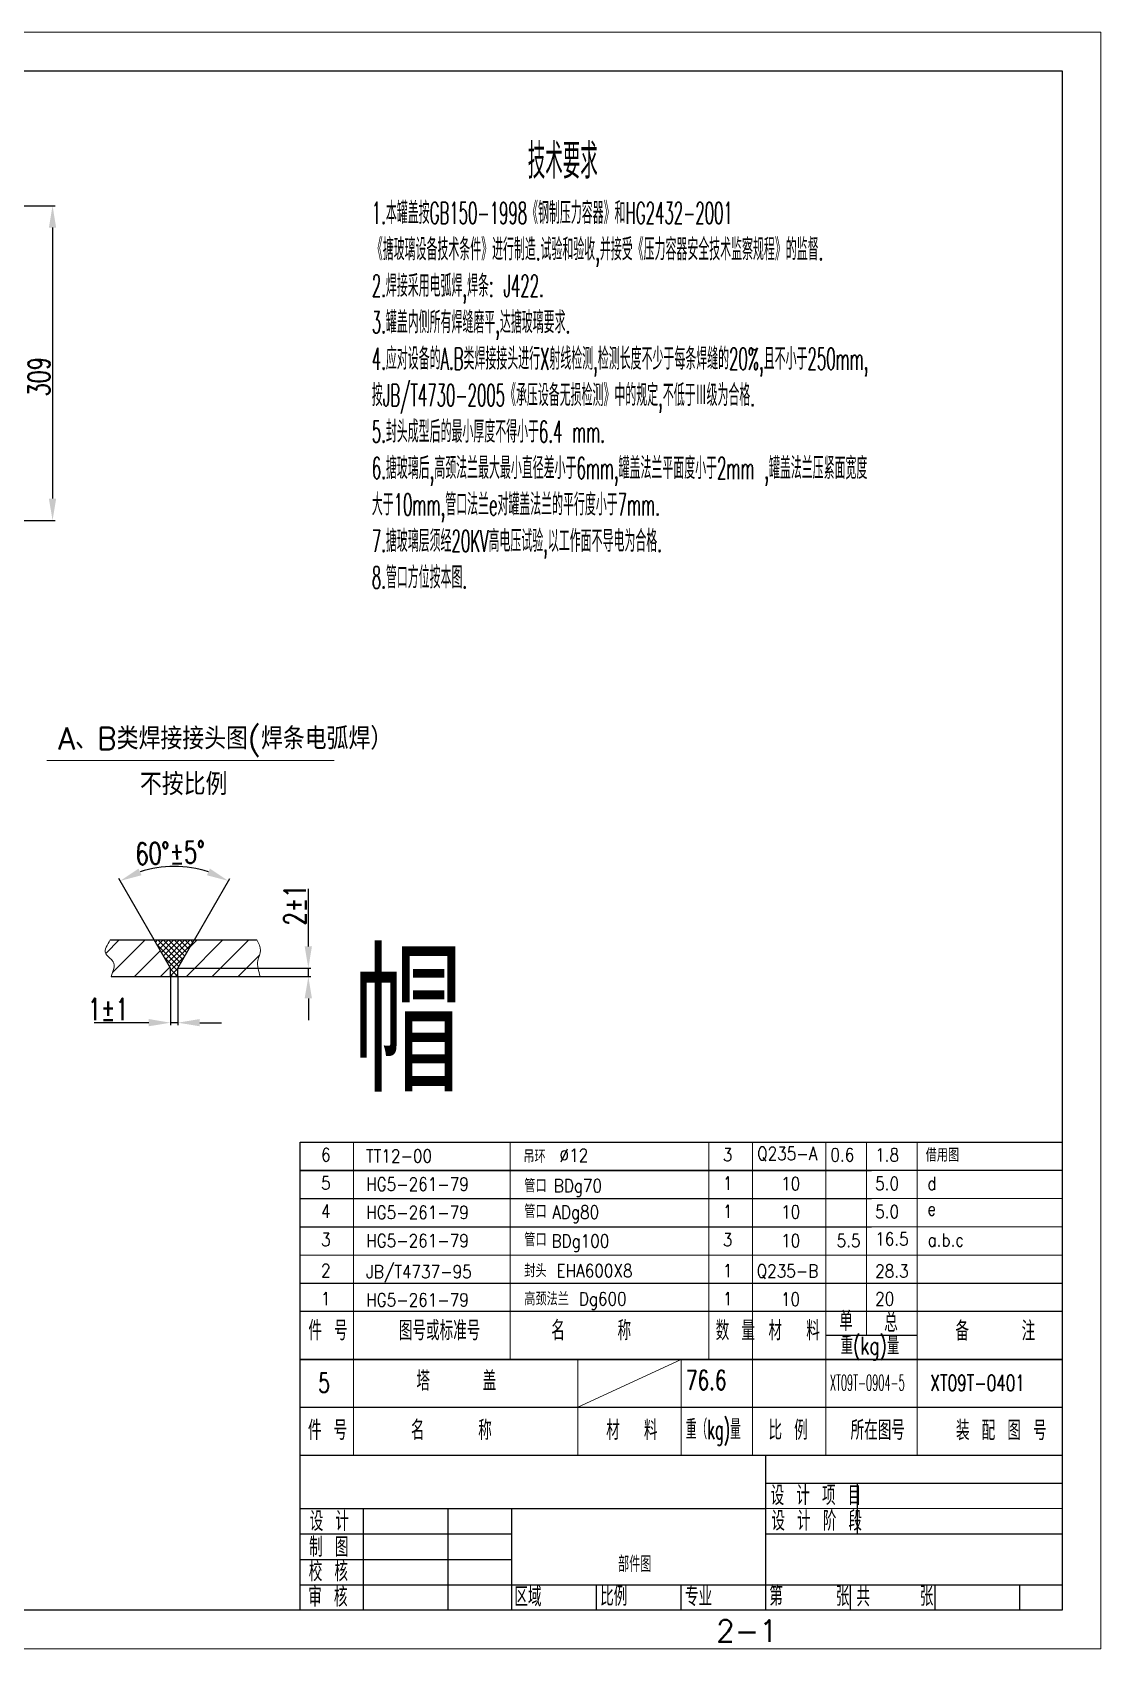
# Model space of a CAD drawing. Extents: x 11707 to 22622, y 3017 to 12806.
# Drawn here: x 16100 to 17321, y 10869 to 12717 of the extents above; entities that cross this region are included whole.
import ezdxf
from ezdxf.enums import TextEntityAlignment as Align

# ---------------------------------------------------------------- set-up
doc = ezdxf.new("R2010")
doc.units = 0
doc.header["$LTSCALE"] = 8
doc.layers.add('cdr_dim', color=7, linetype='Continuous', lineweight=13)
doc.layers.add('cdr_dwg2', color=2, linetype='Continuous', lineweight=9)
doc.layers.add('cdr_dwg1', color=4, linetype='Continuous')
doc.layers.add('cdr_text', color=7, linetype='Continuous')
doc.styles.add('HZ', font='txt', dxfattribs={"width": 0.5, "bigfont": 'hzfs'})
doc.styles.get("Standard").update_dxf_attribs({"font": 'txt', "width": 0.7, "bigfont": 'hztxt.shx'})
doc.dimstyles.new('ISO-25', dxfattribs={"dimtxt": 2.5, "dimasz": 2.5, "dimexe": 1.25, "dimexo": 0.625, "dimtad": 1, "dimtxsty": 'Standard', "dimcen": 2.5, "dimadec": 0, "dimazin": 0, "dimtfac": 1, "dimtmove": 0, "dimatfit": 3, "dimfxl": 1, "dimarcsym": 0})
pattern_1 = [(45, (16943.743, 11238.788), (-14.8174, 14.8174), [])]

# ---------------------------------------------------------------- blocks, each defined once
blk = doc.blocks.new('*D396')
at = {"layer": 'cdr_dim', "color": 0, "lineweight": -2}
for p, q in [((15636.7, 12518.9), (16125.9, 12518.9)), ((16122.9, 12493.9), (16122.9, 12184.1)), ((15897, 12159.1), (16125.9, 12159.1))]:
    blk.add_line(p, q, dxfattribs=at)
at = {"layer": 'cdr_dim', "color": 0}
for points in [[(16118.7, 12493.9), (16127, 12493.9), (16122.9, 12518.9)], [(16118.7, 12184.1), (16127, 12184.1), (16122.9, 12159.1)]]:
    blk.add_solid(points, dxfattribs=at)
at = {"layer": 'Defpoints', "color": 0}
for p in [(15636.5, 12518.9), (15896.8, 12159.1), (16122.9, 12159.1)]:
    blk.add_point(p, dxfattribs=at)
at = {"layer": 'cdr_dim', "color": 0, "insert": (16107.4, 12323.4), "char_height": 25, "attachment_point": 5, "rotation": 90}
blk.add_mtext('309', dxfattribs=at)
blk = doc.blocks.new('*D401')
at = {"layer": 'cdr_dim', "color": 0, "lineweight": -2}
for p, q in [((16239, 11679.7), (16198.6, 11749.6)), ((16285, 11679.7), (16325.4, 11749.6))]:
    blk.add_line(p, q, dxfattribs=at)
blk.add_arc((16262, 11639.9), 123.7, 71.595, 108.405, dxfattribs=at)
at = {"layer": 'cdr_dim', "color": 0}
for points in [[(16224.6, 11753.5), (16221.2, 11761.1), (16200.1, 11747)], [(16302.8, 11761.1), (16299.3, 11753.5), (16323.9, 11747)]]:
    blk.add_solid(points, dxfattribs=at)
at = {"layer": 'Defpoints', "color": 0}
for p in [(16283.5, 11761.7), (16239.1, 11679.6), (16284.9, 11679.6), (16257.8, 11647.2), (16266.2, 11647.2)]:
    blk.add_point(p, dxfattribs=at)
at = {"layer": 'cdr_dim', "color": 0, "insert": (16257.4, 11779.1), "char_height": 25, "attachment_point": 5, "rotation": 1.9072}
blk.add_mtext('60%%d%%p5%%d', dxfattribs=at)
blk = doc.blocks.new('*D402')
at = {"layer": 'cdr_dim', "color": 0, "lineweight": -2}
for p, q in [((16257.8, 11637.5), (16257.8, 11581.9)), ((16266.2, 11637.5), (16266.2, 11581.9)), ((16232.8, 11584.9), (16170.4, 11584.9)), ((16266.2, 11584.9), (16257.8, 11584.9)), ((16291.2, 11584.9), (16316.2, 11584.9))]:
    blk.add_line(p, q, dxfattribs=at)
at = {"layer": 'cdr_dim', "color": 0}
for points in [[(16232.8, 11589.1), (16232.8, 11580.8), (16257.8, 11584.9)], [(16291.2, 11589.1), (16291.2, 11580.8), (16266.2, 11584.9)]]:
    blk.add_solid(points, dxfattribs=at)
at = {"layer": 'Defpoints', "color": 0}
for p in [(16257.8, 11637.7), (16266.2, 11637.7), (16266.2, 11584.9)]:
    blk.add_point(p, dxfattribs=at)
at = {"layer": 'cdr_dim', "color": 0, "insert": (16186.5, 11600.4), "char_height": 25, "attachment_point": 5}
blk.add_mtext('1%%p1', dxfattribs=at)
blk = doc.blocks.new('*D403')
at = {"layer": 'cdr_dim', "color": 0, "lineweight": -2}
for p, q in [((16415.3, 11672.2), (16415.3, 11737.8)), ((16266.4, 11647.2), (16418.3, 11647.2)), ((16415.3, 11637.7), (16415.3, 11647.2)), ((16266.4, 11637.7), (16418.3, 11637.7)), ((16415.3, 11612.7), (16415.3, 11587.7))]:
    blk.add_line(p, q, dxfattribs=at)
at = {"layer": 'cdr_dim', "color": 0}
for points in [[(16411.1, 11672.2), (16419.4, 11672.2), (16415.3, 11647.2)], [(16411.1, 11612.7), (16419.4, 11612.7), (16415.3, 11637.7)]]:
    blk.add_solid(points, dxfattribs=at)
at = {"layer": 'Defpoints', "color": 0}
for p in [(16266.2, 11647.2), (16266.2, 11637.7), (16415.3, 11637.7)]:
    blk.add_point(p, dxfattribs=at)
at = {"layer": 'cdr_dim', "color": 0, "insert": (16399.8, 11719.5), "char_height": 25, "attachment_point": 5, "rotation": 90}
blk.add_mtext('2%%p1', dxfattribs=at)

msp = doc.modelspace()

# ---------------------------------------------------------------- hatches: boundary and pattern name
at = {"layer": 'cdr_dim'}
h = msp.add_hatch(dxfattribs=at)
h.set_pattern_fill('ANSI31', color=256, scale=6.6, style=0)
h.set_pattern_definition(pattern_1)
edge = h.paths.add_edge_path()
edge.add_line((16239.079, 11679.557), (16188.918, 11679.557))
edge.add_spline(control_points=[(16188.918, 11679.557), (16188.424, 11683.235), (16172.896, 11666.377), (16197.816, 11659.626), (16192.598, 11645.492), (16189.739, 11637.748)], knot_values=[0, 0, 0, 0, 25.30266559, 63.92149478, 110.71513867, 110.71513867, 110.71513867, 110.71513867], degree=3, periodic=0)
edge.add_line((16189.739, 11637.748), (16257.762, 11637.748))
edge.add_line((16257.762, 11637.748), (16257.762, 11647.197))
edge.add_line((16257.762, 11647.197), (16239.079, 11679.557))
h = msp.add_hatch(dxfattribs=at)
h.set_pattern_fill('ANSI37', color=256, scale=35.2, angle=90, style=0)
h.set_pattern_definition([(135, (28034.7905, 3808.1244), (-3.1112698, -3.1112698), []), (225, (28034.7905, 3808.1244), (3.1112698, -3.1112698), [])])
h.paths.add_polyline_path([(16284.893, 11679.557), (16239.079, 11679.557), (16257.762, 11647.197), (16257.762, 11637.748), (16266.21, 11637.748), (16266.21, 11647.197)])
h = msp.add_hatch(dxfattribs=at)
h.set_pattern_fill('ANSI31', color=256, scale=6.6, style=0)
h.set_pattern_definition(pattern_1)
edge = h.paths.add_edge_path()
edge.add_spline(control_points=[(16360.386, 11637.748), (16358.385, 11643.882), (16355.092, 11653.975), (16362.801, 11667.946), (16358.499, 11675.612), (16356.284, 11679.557)], knot_values=[0, 0, 0, 0, 16.84289404, 27.7142248, 39.24472652, 39.24472652, 39.24472652, 39.24472652], degree=3, periodic=0)
edge.add_line((16356.284, 11679.557), (16284.893, 11679.557))
edge.add_line((16284.893, 11679.557), (16266.21, 11647.197))
edge.add_line((16266.21, 11647.197), (16266.21, 11637.748))
edge.add_line((16266.21, 11637.748), (16360.386, 11637.748))

# ---------------------------------------------------------------- linework, layer by layer
for p, q in [((16466.883, 11448.333), (16466.883, 11090.496)), ((16646.163, 11200.283), (16646.163, 11448.333)), ((17277.05, 11383.799), (16405.85, 11383.799)), ((17277.05, 11351.533), (16405.85, 11351.533)), ((17277.05, 11351.533), (16405.85, 11351.533)), ((17277.05, 11319.266), (16405.85, 11319.266)), ((16723.246, 11199.987), (16723.246, 11090.496)), ((16723.246, 11145.242), (16841.45, 11199.987)), ((16841.45, 11199.987), (16841.45, 11090.496)), ((16923.143, 11200.283), (16923.143, 11090.496)), ((17006.683, 11199.987), (17006.683, 11090.496)), ((17111.095, 11199.987), (17111.095, 11090.496)), ((17277.05, 11145.242), (16405.85, 11145.242)), ((16938.25, 11029.377), (17277.05, 11029.377)), ((16405.85, 10913.217), (17277.05, 10913.217))]:
    msp.add_line(p, q, dxfattribs=at)
at = {"layer": 'cdr_dim', "color": 7}
for p, q in [((16873.264, 11448.333), (16873.264, 11200.283)), ((16923.143, 11200.283), (16923.143, 11448.333)), ((17006.683, 11199.987), (17006.683, 11448.333)), ((17053.298, 11227.212), (17053.298, 11448.333)), ((17111.095, 11199.987), (17111.095, 11448.333))]:
    msp.add_line(p, q, dxfattribs=at)
at = {"layer": 'cdr_dim', "linetype": 'Continuous'}
msp.add_line((16405.85, 11145.242), (17277.05, 11145.242), dxfattribs=at)
msp.add_lwpolyline([(14707.45, 10869.217), (14707.45, 12717.217), (17321.05, 12717.217), (17321.05, 10869.217)], close=True, dxfattribs=at)
at = {"layer": 'cdr_dim'}
for points in [[(16188.918, 11679.557), (16183.626, 11664.064), (16192.041, 11654.603), (16189.739, 11637.748)], [(16356.284, 11679.557), (16360.622, 11667.639), (16357.609, 11656.066), (16360.386, 11637.748)]]:
    msp.add_spline(points, degree=3, dxfattribs=at)
at = {"layer": 'cdr_dwg1'}
for p, q in [((16188.918, 11679.557), (16356.284, 11679.557)), ((16257.762, 11647.197), (16239.079, 11679.557)), ((16266.21, 11647.197), (16284.893, 11679.557)), ((16257.762, 11637.748), (16257.762, 11647.197)), ((16266.21, 11637.748), (16266.21, 11647.197)), ((16189.739, 11637.748), (16360.386, 11637.748)), ((17277.05, 11254.733), (16405.85, 11254.733)), ((17277.05, 11199.987), (16405.85, 11199.987))]:
    msp.add_line(p, q, dxfattribs=at)
at = {"layer": 'cdr_dwg1', "color": 4, "linetype": 'Continuous'}
for p, q in [((16405.85, 10913.217), (16405.85, 11448.333)), ((16405.85, 11199.987), (17277.05, 11199.987)), ((16405.85, 11145.242), (17277.05, 11145.242)), ((16405.85, 11090.496), (17277.05, 11090.496)), ((16405.85, 11029.377), (16938.25, 11029.377)), ((16744.65, 10913.217), (16744.65, 10942.257)), ((16841.45, 10913.217), (16841.45, 10942.257)), ((17035.05, 10913.217), (17035.05, 10942.257)), ((17131.85, 10913.217), (17131.85, 10942.257)), ((17228.65, 10913.217), (17228.65, 10942.257))]:
    msp.add_line(p, q, dxfattribs=at)
at = {"layer": 'cdr_dwg1', "linetype": 'Continuous'}
for p, q in [((16938.25, 10913.217), (16938.25, 11090.496)), ((16938.25, 11058.417), (17277.05, 11058.417)), ((17043.13, 11000.337), (17043.13, 11058.417)), ((16478.45, 10913.217), (16478.45, 11029.377)), ((16575.25, 10913.217), (16575.25, 11029.377)), ((16647.85, 10913.217), (16647.85, 11029.377)), ((16938.25, 11000.337), (17277.05, 11000.337)), ((16647.85, 10942.257), (16938.25, 10942.257)), ((16938.25, 10942.257), (17277.05, 10942.257))]:
    msp.add_line(p, q, dxfattribs=at)
at = {"layer": 'cdr_dwg1', "color": 7, "linetype": 'Continuous'}
for p, q in [((16405.85, 11000.337), (16647.85, 11000.337)), ((16405.85, 10971.297), (16647.85, 10971.297)), ((16405.85, 10942.257), (16647.85, 10942.257))]:
    msp.add_line(p, q, dxfattribs=at)
at = {"layer": 'cdr_dwg1', "linetype": 'Continuous'}
msp.add_lwpolyline([(14817.45, 10913.217), (14817.45, 12673.217), (17277.05, 12673.217), (17277.05, 10913.217)], close=True, dxfattribs=at)
at = {"layer": 'cdr_dwg2'}
for p, q in [((16116.348, 11884.796), (16444.683, 11884.796)), ((16405.85, 11199.987), (17059.25, 11199.987)), ((17059.25, 11199.987), (16405.85, 11199.987)), ((16405.85, 11199.987), (17059.25, 11199.987))]:
    msp.add_line(p, q, dxfattribs=at)
at = {"layer": 'cdr_text'}
for p, q in [((16405.85, 11448.333), (17277.05, 11448.333)), ((17277.05, 11416.066), (16405.85, 11416.066)), ((16405.85, 11416.066), (17059.25, 11416.066)), ((16405.85, 11383.799), (17059.25, 11383.799)), ((16405.85, 11351.533), (17059.25, 11351.533)), ((16405.85, 11351.533), (17059.25, 11351.533)), ((16405.85, 11286.999), (17277.05, 11286.999)), ((17111.095, 11227.212), (17006.683, 11227.212)), ((17059.25, 11199.987), (16405.85, 11199.987))]:
    msp.add_line(p, q, dxfattribs=at)

# ---------------------------------------------------------------- texts
at = {"layer": 'cdr_dim', "lineweight": 30, "style": 'HZ', "width": 0.8}
msp.add_text('帽', height=156.803, dxfattribs=at).set_placement((16466.337, 11506.018))
at = {"layer": 'cdr_dim', "style": 'HZ', "width": 0.7}
msp.add_text('部件图', height=18.15, dxfattribs=at).set_placement((16769.332, 10956.828))
at = {"layer": 'cdr_dim', "style": 'HZ'}
msp.add_text('2-1', height=25, dxfattribs=at).set_placement((16881.352, 10877.026))
at = {"layer": 'cdr_dwg2', "style": 'HZ'}
msp.add_text('A、B类焊接接头图(焊条电弧焊）', height=25, dxfattribs=at).set_placement((16129.423, 11909.896), align=Align.MIDDLE_LEFT)
msp.add_text('不按比例', height=25, dxfattribs=at).set_placement((16222.801, 11845.096))
at = {"layer": 'cdr_dwg2', "insert": (16487.865, 12589.891), "char_height": 25, "width": 933.856, "attachment_point": 1, "style": 'HZ'}
msp.add_mtext('           {\\H1.458x;  \\H1.429x; \\H0.7679x;技术要求}\\P1.本罐盖按GB150-1998《钢制压力容器》和HG2432-2001\\P《搪玻璃设备技术条件》进行制造.试验和验收,并接受《压力容器安全技术监察规程》的监督.\\P2.焊接采用电弧焊,焊条: J422.\\P3.罐盖内侧所有焊缝磨平,达搪玻璃要求.\\P4.应对设备的A.B类焊接接头进行X射线检测,检测长度不少于每条焊缝的20%,且不小于250mm,\\P按JB/T4730-2005《承压设备无损检测》中的规定,不低于Ⅲ级为合格.\\P5.封头成型后的最小厚度不得小于6.4 mm.\\P6.搪玻璃后,高颈法兰最大最小直径差小于6mm,罐盖法兰平面度小于2mm ,罐盖法兰压紧面宽度\\P大于10mm,管口法兰e对罐盖法兰的平行度小于7mm.\\P7.搪玻璃层须经20KV高电压试验,以工作面不导电为合格.\\P8.管口方位按本图.\\P\\P\\P\\P  ', dxfattribs=at)
at = {"layer": 'cdr_text', "style": 'HZ'}
for s, height, width, p in [('6', 15, 0.85, (16429.82, 11426.396)), ('吊环', 15, 0.85, (16661.118, 11424.346)), ('%%c12', 15, 0.85, (16702.437, 11425.791)), ('3', 15, 0.85, (16889.135, 11426.544)), ('Q235-A', 15, 0.85, (16928.297, 11427.922)), ('0.6', 15, 0.85, (17012.098, 11426.248)), ('1.8', 15, 0.85, (17063.263, 11426.248)), ('借用图', 15, 0.85, (17121, 11426.074)), ('5', 15, 0.85, (16429.82, 11394.13)), ('管口', 15, 0.85, (16662.144, 11390.983)), (' BDg70', 15, 0.85, (16684.454, 11390.983)), ('1', 15, 0.85, (16889.135, 11393.887)), ('10', 15, 0.85, (16955.727, 11393.406)), ('5.0', 15, 0.85, (17063.263, 11393.592)), ('d', 15, 0.85, (17122.966, 11393.718)), ('4', 15, 0.85, (16429.82, 11361.863)), ('管口', 15, 0.85, (16662.144, 11361.621)), (' ADg80', 15, 0.85, (16682.83, 11360.821)), ('1', 15, 0.85, (16889.135, 11361.621)), ('10', 15, 0.85, (16955.727, 11361.072)), ('5.0', 15, 0.85, (17063.263, 11361.325)), ('e', 15, 0.85, (17122.966, 11364.56)), ('3', 15, 0.85, (16429.82, 11329.596)), ('管口', 15, 0.85, (16662.144, 11329.354)), (' BDg100', 15, 0.85, (16681.888, 11327.754)), ('3', 15, 0.85, (16889.135, 11329.354)), ('10', 15, 0.85, (16955.727, 11328.23)), ('5.5', 15, 0.85, (17019.199, 11328.289)), ('16.5', 15, 0.85, (17063.263, 11330.164)), ('a.b.c', 15, 0.85, (17123.169, 11329.059)), ('封头 EHA600X8', 15, 0.85, (16662.144, 11293.861)), ('2', 15, 0.85, (16429.82, 11294.103)), ('1', 15, 0.85, (16889.135, 11293.861)), ('Q235-B', 15, 0.85, (16927.747, 11293.565)), ('28.3', 15, 0.85, (17063.263, 11293.499)), ('1', 15, 0.85, (16429.82, 11261.836)), ('高颈法兰 Dg600', 15, 0.85, (16662.144, 11261.594)), ('1', 15, 0.85, (16889.135, 11261.782)), ('10', 15, 0.85, (16955.494, 11261.299)), ('20', 15, 0.85, (17063.263, 11261.688)), ('XT09T-0904-5', 18.15, 0.45, (17011.545, 11164.329)), ('XT09T-0401', 18.15, 0.7, (17126.532, 11164.034))]:
    msp.add_text(s, height=height, dxfattribs=dict(at, width=width)).set_placement(p)
at = {"layer": 'cdr_text', "style": 'HZ', "width": 0.85}
for s, p in [('TT12-00', (16481.315, 11432.507)), ('HG5-261-79', (16481.315, 11400.24)), ('HG5-261-79', (16481.315, 11367.973)), ('HG5-261-79', (16481.315, 11335.707)), ('JB/T4737-95', (16481.315, 11300.213)), ('HG5-261-79', (16481.315, 11267.947))]:
    msp.add_text(s, height=15, dxfattribs=at).set_placement(p, align=Align.MIDDLE_LEFT)
at = {"layer": 'cdr_text', "linetype": 'Continuous', "style": 'HZ'}
for s, height, width, p in [('单 ', 22.1833, 0.7, (17022.161, 11232.518)), ('总', 22.183, 0.7, (17073.596, 11231.28)), ('件 号', 22.1833, 0.7, (16415.329, 11221.822)), ('图号或标准号', 22.1833, 0.7, (16518.747, 11221.822)), ('名    称', 22.1833, 0.7, (16693.066, 11221.822)), ('数 量', 22.1833, 0.7, (16880.971, 11221.822)), ('材  料', 22.1833, 0.7, (16941.27, 11221.822)), ('备    注', 22.1833, 0.7, (17155.04, 11221.297)), ('重(kg)量', 20.1667, 0.7, (17023.91, 11205.669)), ('5', 22.183, 0.7, (16426.635, 11162.04)), ('塔    盖', 22.1833, 0.7, (16538.86, 11164.329)), ('76.6', 22.1833, 0.7, (16846.857, 11165.233)), ('件 号', 22.1833, 0.7, (16414.838, 11107.908)), (' 名    称', 22.1833, 0.7, (16518.747, 11107.908)), ('材  料', 22.1833, 0.7, (16755.738, 11107.908)), ('重（kg)量', 22.1833, 0.55, (16846.857, 11108.812)), ('比 例', 22.1833, 0.7, (16941.27, 11107.908)), ('所在图号', 22.1833, 0.7, (17035.121, 11107.908)), ('装 配 图 号', 22.1833, 0.7, (17155.643, 11107.612)), ('设 计 项 目', 22.1833, 0.7, (16943.754, 11033.296)), ('设 计', 22.1833, 0.7, (16416.807, 11003.859)), ('设 计 阶 段', 22.1833, 0.7, (16944.652, 11004.202)), ('制 图', 22.1833, 0.7, (16416.262, 10974.24)), ('校 核', 22.1833, 0.7, (16415.717, 10946.299)), ('审 核', 22.1833, 0.7, (16415.171, 10917.239)), ('区域', 22.1833, 0.7, (16650.781, 10917.587)), ('比例', 22.1833, 0.7, (16748.853, 10918.104)), ('专业', 22.1833, 0.7, (16845.867, 10917.739)), ('第', 22.183, 0.7, (16942.287, 10918.483)), ('张', 22.183, 0.7, (17018.263, 10917.996)), ('共', 22.183, 0.7, (17041.916, 10917.51)), ('张', 22.183, 0.7, (17114.308, 10917.996))]:
    msp.add_text(s, height=height, dxfattribs=dict(at, width=width)).set_placement(p)

# ---------------------------------------------------------------- dimensions: what is measured, and where the dimension line sits
at = {"layer": 'cdr_dim'}
for base, p1, p2, text, picture, middle in [((16122.863, 12159.068), (15636.506, 12518.87), (15896.784, 12159.068), '309', '*D396', (16122.863, 12323.428)), ((16415.275, 11637.748), (16266.21, 11647.197), (16266.21, 11637.748), '2%%p1', '*D403', (16415.275, 11719.483))]:
    dim = msp.add_linear_dim(base=base, p1=p1, p2=p2, angle=90, text=text, dimstyle='ISO-25', override={"dimtxt": 25, "dimasz": 25, "dimexe": 3, "dimexo": 0.2, "dimgap": 3, "dimcen": 9}, dxfattribs=at)
    dim.commit()
    dim.dimension.update_dxf_attribs({"geometry": picture, "text_midpoint": middle, "dimtype": 160})
dim = msp.add_angular_dim_2l(base=(16283.474, 11761.748), line1=((16266.21, 11647.197), (16284.893, 11679.557)), line2=((16257.762, 11647.197), (16239.079, 11679.557)), text='60%%d%%p5%%d', dimstyle='ISO-25', override={"dimtxt": 25, "dimasz": 25, "dimexe": 3, "dimexo": 0.2, "dimgap": 3, "dimcen": 9}, dxfattribs=at)
dim.commit()
dim.dimension.update_dxf_attribs({"geometry": '*D401', "text_midpoint": (16257.868, 11763.559), "dimtype": 162})
dim = msp.add_linear_dim(base=(16266.21, 11584.945), p1=(16257.762, 11637.748), p2=(16266.21, 11637.748), text='1%%p1', dimstyle='ISO-25', override={"dimtxt": 25, "dimasz": 25, "dimexe": 3, "dimexo": 0.2, "dimgap": 3, "dimcen": 9}, dxfattribs=at)
dim.commit()
dim.dimension.update_dxf_attribs({"geometry": '*D402', "text_midpoint": (16186.548, 11584.945), "dimtype": 160})

doc.saveas('drawing.dxf')
